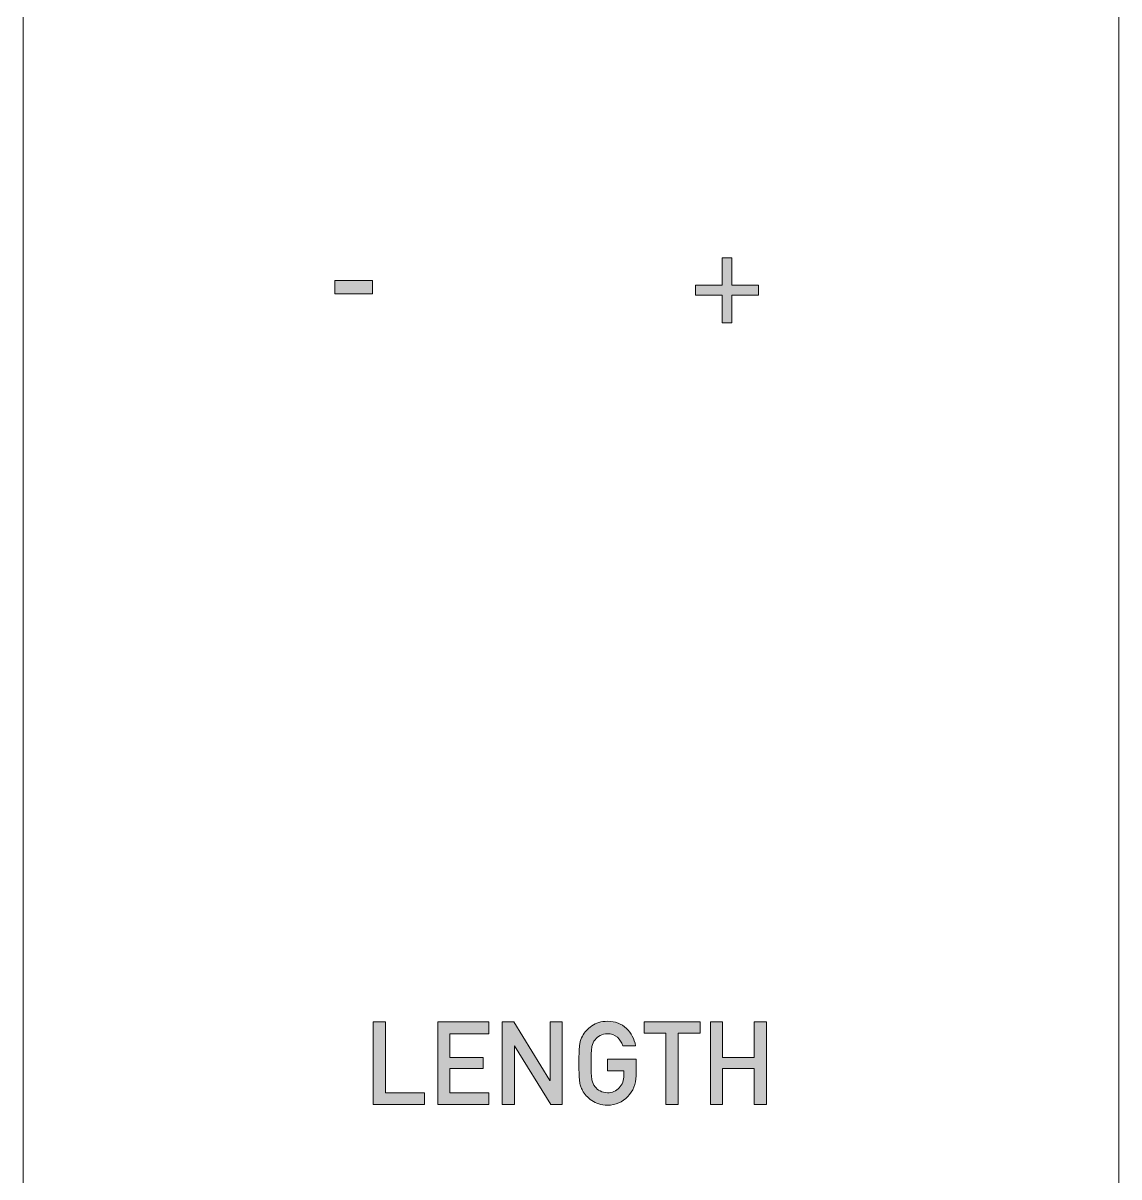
# Model space of a CAD drawing. Header units: millimetres. Extents: x -4 to 26, y -121 to 7.
# Drawn here: x -4.27 to 25.73, y -56.88 to -25.3 of the extents above; entities that cross this region are included whole.
import ezdxf

# ---------------------------------------------------------------- set-up
doc = ezdxf.new("R2010")
doc.units = ezdxf.units.MM
doc.header["$MEASUREMENT"] = 0
doc.layers.add('Layer 1', color=7, linetype='Continuous', lineweight=0)

# ---------------------------------------------------------------- blocks, each defined once
blk = doc.blocks.new('Block_4')
at = {"layer": 'Layer 1', "true_color": 0x231f20, "transparency": 33554687}
h = blk.add_hatch(color=250, dxfattribs=at)
h.dxf.hatch_style = 2
edge = h.paths.add_edge_path()
edge.add_spline(control_points=[(14.87, -31.718), (14.87, -31.718), (15.135, -31.718), (15.135, -31.718), (15.135, -31.718), (15.135, -32.473), (15.135, -32.473), (15.135, -32.473), (15.865, -32.473), (15.865, -32.473), (15.865, -32.473), (15.865, -32.748), (15.865, -32.748), (15.865, -32.748), (15.135, -32.748), (15.135, -32.748), (15.135, -32.748), (15.135, -33.503), (15.135, -33.503), (15.135, -33.503), (14.87, -33.503), (14.87, -33.503), (14.87, -33.503), (14.87, -32.748), (14.87, -32.748), (14.87, -32.748), (14.138, -32.748), (14.138, -32.748), (14.138, -32.748), (14.138, -32.473), (14.138, -32.473), (14.138, -32.473), (14.87, -32.473), (14.87, -32.473), (14.87, -32.473), (14.87, -31.718), (14.87, -31.718)], knot_values=[0, 0, 0, 0, 1, 1, 1, 2, 2, 2, 3, 3, 3, 4, 4, 4, 5, 5, 5, 6, 6, 6, 7, 7, 7, 8, 8, 8, 9, 9, 9, 10, 10, 10, 11, 11, 11, 12, 12, 12, 12], degree=3, periodic=0)
h = blk.add_hatch(color=250, dxfattribs=at)
h.dxf.hatch_style = 2
edge = h.paths.add_edge_path()
edge.add_spline(control_points=[(4.266, -32.347), (4.266, -32.347), (5.293, -32.347), (5.293, -32.347), (5.293, -32.347), (5.293, -32.705), (5.293, -32.705), (5.293, -32.705), (4.266, -32.705), (4.266, -32.705), (4.266, -32.705), (4.266, -32.347), (4.266, -32.347)], knot_values=[0, 0, 0, 0, 1, 1, 1, 2, 2, 2, 3, 3, 3, 4, 4, 4, 4], degree=3, periodic=0)
at = {"layer": 'Layer 1'}
for points, knots in [([(14.87, -31.718), (14.87, -31.718), (15.135, -31.718), (15.135, -31.718), (15.135, -31.718), (15.135, -32.473), (15.135, -32.473), (15.135, -32.473), (15.865, -32.473), (15.865, -32.473), (15.865, -32.473), (15.865, -32.748), (15.865, -32.748), (15.865, -32.748), (15.135, -32.748), (15.135, -32.748), (15.135, -32.748), (15.135, -33.503), (15.135, -33.503), (15.135, -33.503), (14.87, -33.503), (14.87, -33.503), (14.87, -33.503), (14.87, -32.748), (14.87, -32.748), (14.87, -32.748), (14.138, -32.748), (14.138, -32.748), (14.138, -32.748), (14.138, -32.473), (14.138, -32.473), (14.138, -32.473), (14.87, -32.473), (14.87, -32.473), (14.87, -32.473), (14.87, -31.718), (14.87, -31.718)], [0, 0, 0, 0, 1, 1, 1, 2, 2, 2, 3, 3, 3, 4, 4, 4, 5, 5, 5, 6, 6, 6, 7, 7, 7, 8, 8, 8, 9, 9, 9, 10, 10, 10, 11, 11, 11, 12, 12, 12, 12]), ([(4.266, -32.347), (4.266, -32.347), (5.293, -32.347), (5.293, -32.347), (5.293, -32.347), (5.293, -32.705), (5.293, -32.705), (5.293, -32.705), (4.266, -32.705), (4.266, -32.705), (4.266, -32.705), (4.266, -32.347), (4.266, -32.347)], [0, 0, 0, 0, 1, 1, 1, 2, 2, 2, 3, 3, 3, 4, 4, 4, 4])]:
    blk.add_open_spline(points, degree=3, knots=knots, dxfattribs=at)
blk = doc.blocks.new('Block_5')
at = {"layer": 'Layer 1', "true_color": 0x231f20, "transparency": 33554687}
h = blk.add_hatch(color=250, dxfattribs=at)
h.dxf.hatch_style = 2
edge = h.paths.add_edge_path()
edge.add_spline(control_points=[(5.319, -52.638), (5.319, -52.638), (5.65, -52.638), (5.65, -52.638), (5.65, -52.638), (5.65, -54.576), (5.65, -54.576), (5.65, -54.576), (6.717, -54.576), (6.717, -54.576), (6.717, -54.576), (6.717, -54.898), (6.717, -54.898), (6.717, -54.898), (5.319, -54.898), (5.319, -54.898), (5.319, -54.898), (5.319, -52.638), (5.319, -52.638)], knot_values=[0, 0, 0, 0, 1, 1, 1, 2, 2, 2, 3, 3, 3, 4, 4, 4, 5, 5, 5, 6, 6, 6, 6], degree=3, periodic=0)
h = blk.add_hatch(color=250, dxfattribs=at)
h.dxf.hatch_style = 2
edge = h.paths.add_edge_path()
edge.add_spline(control_points=[(7.085, -52.638), (7.085, -52.638), (8.483, -52.638), (8.483, -52.638), (8.483, -52.638), (8.483, -52.96), (8.483, -52.96), (8.483, -52.96), (7.416, -52.96), (7.416, -52.96), (7.416, -52.96), (7.416, -53.607), (7.416, -53.607), (7.416, -53.607), (8.327, -53.607), (8.327, -53.607), (8.327, -53.607), (8.327, -53.911), (8.327, -53.911), (8.327, -53.911), (7.416, -53.911), (7.416, -53.911), (7.416, -53.911), (7.416, -54.576), (7.416, -54.576), (7.416, -54.576), (8.483, -54.576), (8.483, -54.576), (8.483, -54.576), (8.483, -54.898), (8.483, -54.898), (8.483, -54.898), (7.085, -54.898), (7.085, -54.898), (7.085, -54.898), (7.085, -52.638), (7.085, -52.638)], knot_values=[0, 0, 0, 0, 1, 1, 1, 2, 2, 2, 3, 3, 3, 4, 4, 4, 5, 5, 5, 6, 6, 6, 7, 7, 7, 8, 8, 8, 9, 9, 9, 10, 10, 10, 11, 11, 11, 12, 12, 12, 12], degree=3, periodic=0)
h = blk.add_hatch(color=250, dxfattribs=at)
h.dxf.hatch_style = 2
edge = h.paths.add_edge_path()
edge.add_spline(control_points=[(8.85, -52.638), (8.85, -52.638), (9.163, -52.638), (9.163, -52.638), (9.163, -52.638), (10.154, -54.245), (10.154, -54.245), (10.154, -54.245), (10.16, -54.245), (10.16, -54.245), (10.16, -54.245), (10.16, -52.638), (10.16, -52.638), (10.16, -52.638), (10.492, -52.638), (10.492, -52.638), (10.492, -52.638), (10.492, -54.898), (10.492, -54.898), (10.492, -54.898), (10.178, -54.898), (10.178, -54.898), (10.178, -54.898), (9.188, -53.291), (9.188, -53.291), (9.188, -53.291), (9.182, -53.291), (9.182, -53.291), (9.182, -53.291), (9.182, -54.898), (9.182, -54.898), (9.182, -54.898), (8.85, -54.898), (8.85, -54.898), (8.85, -54.898), (8.85, -52.638), (8.85, -52.638)], knot_values=[0, 0, 0, 0, 1, 1, 1, 2, 2, 2, 3, 3, 3, 4, 4, 4, 5, 5, 5, 6, 6, 6, 7, 7, 7, 8, 8, 8, 9, 9, 9, 10, 10, 10, 11, 11, 11, 12, 12, 12, 12], degree=3, periodic=0)
h = blk.add_hatch(color=250, dxfattribs=at)
h.dxf.hatch_style = 2
edge = h.paths.add_edge_path()
edge.add_spline(control_points=[(11.732, -53.655), (11.732, -53.655), (12.511, -53.655), (12.511, -53.655), (12.511, -53.655), (12.511, -54.115), (12.511, -54.115), (12.506, -54.341), (12.431, -54.53), (12.285, -54.683), (12.138, -54.835), (11.953, -54.913), (11.73, -54.917), (11.558, -54.913), (11.414, -54.869), (11.299, -54.787), (11.182, -54.707), (11.097, -54.615), (11.044, -54.511), (11.028, -54.477), (11.014, -54.444), (11.001, -54.413), (10.988, -54.381), (10.978, -54.341), (10.971, -54.292), (10.955, -54.201), (10.948, -54.027), (10.948, -53.768), (10.948, -53.506), (10.955, -53.33), (10.971, -53.241), (10.986, -53.152), (11.011, -53.08), (11.044, -53.026), (11.097, -52.921), (11.182, -52.828), (11.299, -52.746), (11.414, -52.664), (11.558, -52.621), (11.73, -52.619), (11.941, -52.621), (12.113, -52.686), (12.246, -52.813), (12.379, -52.941), (12.463, -53.1), (12.498, -53.289), (12.498, -53.289), (12.147, -53.289), (12.147, -53.289), (12.12, -53.198), (12.071, -53.12), (12, -53.055), (11.925, -52.994), (11.835, -52.962), (11.729, -52.96), (11.651, -52.962), (11.584, -52.978), (11.528, -53.008), (11.47, -53.039), (11.424, -53.078), (11.389, -53.125), (11.346, -53.174), (11.317, -53.236), (11.304, -53.313), (11.288, -53.394), (11.28, -53.545), (11.28, -53.768), (11.28, -53.991), (11.288, -54.142), (11.304, -54.22), (11.317, -54.299), (11.346, -54.363), (11.389, -54.411), (11.424, -54.458), (11.47, -54.496), (11.528, -54.525), (11.584, -54.559), (11.651, -54.576), (11.729, -54.576), (11.859, -54.576), (11.966, -54.53), (12.05, -54.439), (12.134, -54.352), (12.177, -54.238), (12.179, -54.095), (12.179, -54.095), (12.179, -53.977), (12.179, -53.977), (12.179, -53.977), (11.732, -53.977), (11.732, -53.977), (11.732, -53.977), (11.732, -53.655), (11.732, -53.655)], knot_values=[0, 0, 0, 0, 1, 1, 1, 2, 2, 2, 3, 3, 3, 4, 4, 4, 5, 5, 5, 6, 6, 6, 7, 7, 7, 8, 8, 8, 9, 9, 9, 10, 10, 10, 11, 11, 11, 12, 12, 12, 13, 13, 13, 14, 14, 14, 15, 15, 15, 16, 16, 16, 17, 17, 17, 18, 18, 18, 19, 19, 19, 20, 20, 20, 21, 21, 21, 22, 22, 22, 23, 23, 23, 24, 24, 24, 25, 25, 25, 26, 26, 26, 27, 27, 27, 28, 28, 28, 29, 29, 29, 30, 30, 30, 31, 31, 31, 31], degree=3, periodic=0)
h = blk.add_hatch(color=250, dxfattribs=at)
h.dxf.hatch_style = 2
edge = h.paths.add_edge_path()
edge.add_spline(control_points=[(13.331, -52.942), (13.331, -52.942), (12.731, -52.942), (12.731, -52.942), (12.731, -52.942), (12.731, -52.638), (12.731, -52.638), (12.731, -52.638), (14.263, -52.638), (14.263, -52.638), (14.263, -52.638), (14.263, -52.942), (14.263, -52.942), (14.263, -52.942), (13.662, -52.942), (13.662, -52.942), (13.662, -52.942), (13.662, -54.898), (13.662, -54.898), (13.662, -54.898), (13.331, -54.898), (13.331, -54.898), (13.331, -54.898), (13.331, -52.942), (13.331, -52.942)], knot_values=[0, 0, 0, 0, 1, 1, 1, 2, 2, 2, 3, 3, 3, 4, 4, 4, 5, 5, 5, 6, 6, 6, 7, 7, 7, 8, 8, 8, 8], degree=3, periodic=0)
h = blk.add_hatch(color=250, dxfattribs=at)
h.dxf.hatch_style = 2
edge = h.paths.add_edge_path()
edge.add_spline(control_points=[(15.746, -53.911), (15.746, -53.911), (14.878, -53.911), (14.878, -53.911), (14.878, -53.911), (14.878, -54.898), (14.878, -54.898), (14.878, -54.898), (14.546, -54.898), (14.546, -54.898), (14.546, -54.898), (14.546, -52.638), (14.546, -52.638), (14.546, -52.638), (14.878, -52.638), (14.878, -52.638), (14.878, -52.638), (14.878, -53.607), (14.878, -53.607), (14.878, -53.607), (15.746, -53.607), (15.746, -53.607), (15.746, -53.607), (15.746, -52.638), (15.746, -52.638), (15.746, -52.638), (16.078, -52.638), (16.078, -52.638), (16.078, -52.638), (16.078, -54.898), (16.078, -54.898), (16.078, -54.898), (15.746, -54.898), (15.746, -54.898), (15.746, -54.898), (15.746, -53.911), (15.746, -53.911)], knot_values=[0, 0, 0, 0, 1, 1, 1, 2, 2, 2, 3, 3, 3, 4, 4, 4, 5, 5, 5, 6, 6, 6, 7, 7, 7, 8, 8, 8, 9, 9, 9, 10, 10, 10, 11, 11, 11, 12, 12, 12, 12], degree=3, periodic=0)
at = {"layer": 'Layer 1'}
for points, knots in [([(5.319, -52.638), (5.319, -52.638), (5.65, -52.638), (5.65, -52.638), (5.65, -52.638), (5.65, -54.576), (5.65, -54.576), (5.65, -54.576), (6.717, -54.576), (6.717, -54.576), (6.717, -54.576), (6.717, -54.898), (6.717, -54.898), (6.717, -54.898), (5.319, -54.898), (5.319, -54.898), (5.319, -54.898), (5.319, -52.638), (5.319, -52.638)], [0, 0, 0, 0, 1, 1, 1, 2, 2, 2, 3, 3, 3, 4, 4, 4, 5, 5, 5, 6, 6, 6, 6]), ([(7.085, -52.638), (7.085, -52.638), (8.483, -52.638), (8.483, -52.638), (8.483, -52.638), (8.483, -52.96), (8.483, -52.96), (8.483, -52.96), (7.416, -52.96), (7.416, -52.96), (7.416, -52.96), (7.416, -53.607), (7.416, -53.607), (7.416, -53.607), (8.327, -53.607), (8.327, -53.607), (8.327, -53.607), (8.327, -53.911), (8.327, -53.911), (8.327, -53.911), (7.416, -53.911), (7.416, -53.911), (7.416, -53.911), (7.416, -54.576), (7.416, -54.576), (7.416, -54.576), (8.483, -54.576), (8.483, -54.576), (8.483, -54.576), (8.483, -54.898), (8.483, -54.898), (8.483, -54.898), (7.085, -54.898), (7.085, -54.898), (7.085, -54.898), (7.085, -52.638), (7.085, -52.638)], [0, 0, 0, 0, 1, 1, 1, 2, 2, 2, 3, 3, 3, 4, 4, 4, 5, 5, 5, 6, 6, 6, 7, 7, 7, 8, 8, 8, 9, 9, 9, 10, 10, 10, 11, 11, 11, 12, 12, 12, 12]), ([(8.85, -52.638), (8.85, -52.638), (9.163, -52.638), (9.163, -52.638), (9.163, -52.638), (10.154, -54.245), (10.154, -54.245), (10.154, -54.245), (10.16, -54.245), (10.16, -54.245), (10.16, -54.245), (10.16, -52.638), (10.16, -52.638), (10.16, -52.638), (10.492, -52.638), (10.492, -52.638), (10.492, -52.638), (10.492, -54.898), (10.492, -54.898), (10.492, -54.898), (10.178, -54.898), (10.178, -54.898), (10.178, -54.898), (9.188, -53.291), (9.188, -53.291), (9.188, -53.291), (9.182, -53.291), (9.182, -53.291), (9.182, -53.291), (9.182, -54.898), (9.182, -54.898), (9.182, -54.898), (8.85, -54.898), (8.85, -54.898), (8.85, -54.898), (8.85, -52.638), (8.85, -52.638)], [0, 0, 0, 0, 1, 1, 1, 2, 2, 2, 3, 3, 3, 4, 4, 4, 5, 5, 5, 6, 6, 6, 7, 7, 7, 8, 8, 8, 9, 9, 9, 10, 10, 10, 11, 11, 11, 12, 12, 12, 12]), ([(11.732, -53.655), (11.732, -53.655), (12.511, -53.655), (12.511, -53.655), (12.511, -53.655), (12.511, -54.115), (12.511, -54.115), (12.506, -54.341), (12.431, -54.53), (12.285, -54.683), (12.138, -54.835), (11.953, -54.913), (11.73, -54.917), (11.558, -54.913), (11.414, -54.869), (11.299, -54.787), (11.182, -54.707), (11.097, -54.615), (11.044, -54.511), (11.028, -54.477), (11.014, -54.444), (11.001, -54.413), (10.988, -54.381), (10.978, -54.341), (10.971, -54.292), (10.955, -54.201), (10.948, -54.027), (10.948, -53.768), (10.948, -53.506), (10.955, -53.33), (10.971, -53.241), (10.986, -53.152), (11.011, -53.08), (11.044, -53.026), (11.097, -52.921), (11.182, -52.828), (11.299, -52.746), (11.414, -52.664), (11.558, -52.621), (11.73, -52.619), (11.941, -52.621), (12.113, -52.686), (12.246, -52.813), (12.379, -52.941), (12.463, -53.1), (12.498, -53.289), (12.498, -53.289), (12.147, -53.289), (12.147, -53.289), (12.12, -53.198), (12.071, -53.12), (12, -53.055), (11.925, -52.994), (11.835, -52.962), (11.729, -52.96), (11.651, -52.962), (11.584, -52.978), (11.528, -53.008), (11.47, -53.039), (11.424, -53.078), (11.389, -53.125), (11.346, -53.174), (11.317, -53.236), (11.304, -53.313), (11.288, -53.394), (11.28, -53.545), (11.28, -53.768), (11.28, -53.991), (11.288, -54.142), (11.304, -54.22), (11.317, -54.299), (11.346, -54.363), (11.389, -54.411), (11.424, -54.458), (11.47, -54.496), (11.528, -54.525), (11.584, -54.559), (11.651, -54.576), (11.729, -54.576), (11.859, -54.576), (11.966, -54.53), (12.05, -54.439), (12.134, -54.352), (12.177, -54.238), (12.179, -54.095), (12.179, -54.095), (12.179, -53.977), (12.179, -53.977), (12.179, -53.977), (11.732, -53.977), (11.732, -53.977), (11.732, -53.977), (11.732, -53.655), (11.732, -53.655)], [0, 0, 0, 0, 1, 1, 1, 2, 2, 2, 3, 3, 3, 4, 4, 4, 5, 5, 5, 6, 6, 6, 7, 7, 7, 8, 8, 8, 9, 9, 9, 10, 10, 10, 11, 11, 11, 12, 12, 12, 13, 13, 13, 14, 14, 14, 15, 15, 15, 16, 16, 16, 17, 17, 17, 18, 18, 18, 19, 19, 19, 20, 20, 20, 21, 21, 21, 22, 22, 22, 23, 23, 23, 24, 24, 24, 25, 25, 25, 26, 26, 26, 27, 27, 27, 28, 28, 28, 29, 29, 29, 30, 30, 30, 31, 31, 31, 31]), ([(13.331, -52.942), (13.331, -52.942), (12.731, -52.942), (12.731, -52.942), (12.731, -52.942), (12.731, -52.638), (12.731, -52.638), (12.731, -52.638), (14.263, -52.638), (14.263, -52.638), (14.263, -52.638), (14.263, -52.942), (14.263, -52.942), (14.263, -52.942), (13.662, -52.942), (13.662, -52.942), (13.662, -52.942), (13.662, -54.898), (13.662, -54.898), (13.662, -54.898), (13.331, -54.898), (13.331, -54.898), (13.331, -54.898), (13.331, -52.942), (13.331, -52.942)], [0, 0, 0, 0, 1, 1, 1, 2, 2, 2, 3, 3, 3, 4, 4, 4, 5, 5, 5, 6, 6, 6, 7, 7, 7, 8, 8, 8, 8]), ([(15.746, -53.911), (15.746, -53.911), (14.878, -53.911), (14.878, -53.911), (14.878, -53.911), (14.878, -54.898), (14.878, -54.898), (14.878, -54.898), (14.546, -54.898), (14.546, -54.898), (14.546, -54.898), (14.546, -52.638), (14.546, -52.638), (14.546, -52.638), (14.878, -52.638), (14.878, -52.638), (14.878, -52.638), (14.878, -53.607), (14.878, -53.607), (14.878, -53.607), (15.746, -53.607), (15.746, -53.607), (15.746, -53.607), (15.746, -52.638), (15.746, -52.638), (15.746, -52.638), (16.078, -52.638), (16.078, -52.638), (16.078, -52.638), (16.078, -54.898), (16.078, -54.898), (16.078, -54.898), (15.746, -54.898), (15.746, -54.898), (15.746, -54.898), (15.746, -53.911), (15.746, -53.911)], [0, 0, 0, 0, 1, 1, 1, 2, 2, 2, 3, 3, 3, 4, 4, 4, 5, 5, 5, 6, 6, 6, 7, 7, 7, 8, 8, 8, 9, 9, 9, 10, 10, 10, 11, 11, 11, 12, 12, 12, 12])]:
    blk.add_open_spline(points, degree=3, knots=knots, dxfattribs=at)

msp = doc.modelspace()

# ---------------------------------------------------------------- linework, layer by layer
at = {"layer": 'Layer 1', "color": 240, "lineweight": 15, "true_color": 0xed1c24}
msp.add_lwpolyline([(25.73, -121.13), (-4.27, -121.13), (-4.27, 7.37), (25.73, 7.37)], close=True, dxfattribs=at)

# ---------------------------------------------------------------- block references
at = {"layer": 'Layer 1'}
for name in ['Block_4', 'Block_5']:
    msp.add_blockref(name, (0, 0), dxfattribs=at)

doc.saveas('drawing.dxf')
